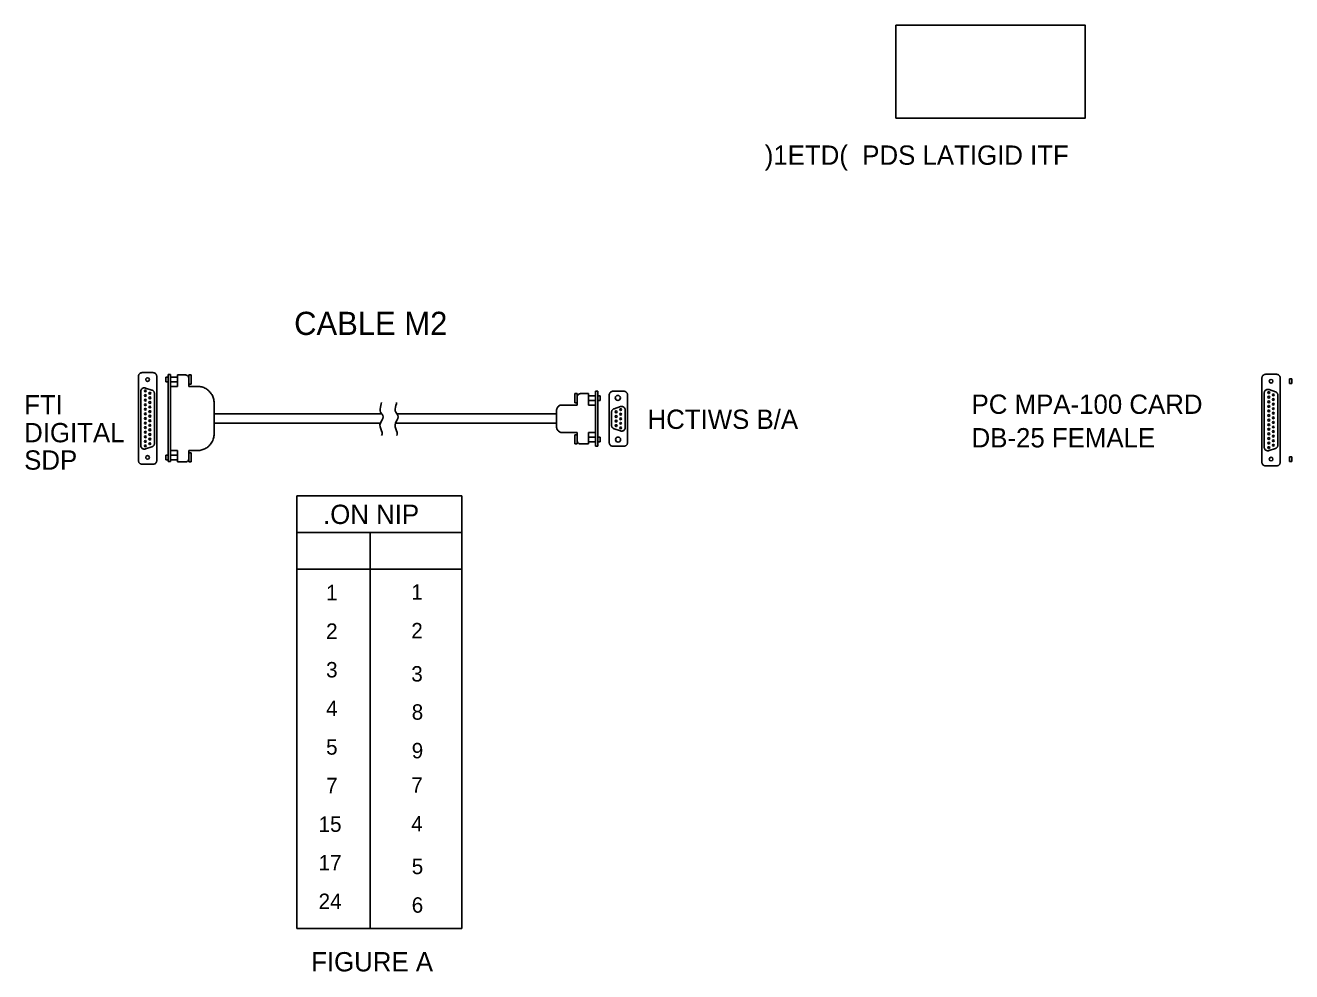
# Model space of a CAD drawing. Extents: x 0.3 to 2.83, y 0.04 to 1.68.
# Drawn here: x 0.299 to 0.983, y 0.178 to 0.688 of the extents above; entities that cross this region are included whole.
import ezdxf

# ---------------------------------------------------------------- set-up
doc = ezdxf.new("R2010")
doc.units = 0
for name, color, linetype in [('--ANNO-TEXT', 7, 'Continuous'), ('G-OBJT-NEW', 7, 'Continuous'), ('Q-SCEM', 7, 'Continuous')]:
    doc.layers.add(name, color=color, linetype=linetype)

msp = doc.modelspace()

# ---------------------------------------------------------------- linework, layer by layer
at = {"layer": 'G-OBJT-NEW'}
for p, q in [((0.36046, 0.49891), (0.36048, 0.49917)), ((0.36046, 0.47617), (0.36046, 0.49891)), ((0.36048, 0.49917), (0.36053, 0.49942)), ((0.36053, 0.49942), (0.36061, 0.49967)), ((0.36061, 0.49967), (0.36073, 0.4999)), ((0.36073, 0.4999), (0.36087, 0.50011)), ((0.36087, 0.50011), (0.36104, 0.50031)), ((0.36104, 0.50031), (0.36123, 0.50048)), ((0.36123, 0.50048), (0.36145, 0.50062)), ((0.36145, 0.50062), (0.36168, 0.50074)), ((0.36168, 0.50074), (0.36193, 0.50082)), ((0.36193, 0.50082), (0.36218, 0.50087)), ((0.36218, 0.50087), (0.36244, 0.50089)), ((0.36244, 0.50089), (0.36837, 0.50089)), ((0.36837, 0.50089), (0.36863, 0.50087)), ((0.36863, 0.50087), (0.36888, 0.50082)), ((0.36888, 0.50082), (0.36913, 0.50074)), ((0.36913, 0.50074), (0.36936, 0.50062)), ((0.36936, 0.50062), (0.36957, 0.50048)), ((0.36957, 0.50048), (0.36977, 0.50031)), ((0.36977, 0.50031), (0.36994, 0.50011)), ((0.36994, 0.50011), (0.37008, 0.4999)), ((0.37008, 0.4999), (0.3702, 0.49967)), ((0.3702, 0.49967), (0.37028, 0.49942)), ((0.37028, 0.49942), (0.37033, 0.49917)), ((0.37033, 0.49917), (0.37035, 0.49891)), ((0.37035, 0.49891), (0.37035, 0.45343)), ((0.37654, 0.4999), (0.37783, 0.4999)), ((0.37654, 0.45292), (0.37654, 0.4999)), ((0.37783, 0.4999), (0.37783, 0.45292)), ((0.38567, 0.49965), (0.38147, 0.49965)), ((0.38147, 0.49965), (0.38147, 0.49347)), ((0.38593, 0.49963), (0.38567, 0.49965)), ((0.38619, 0.49958), (0.38593, 0.49963)), ((0.38643, 0.4995), (0.38619, 0.49958)), ((0.38666, 0.49939), (0.38643, 0.4995)), ((0.38688, 0.49924), (0.38666, 0.49939)), ((0.38707, 0.49907), (0.38688, 0.49924)), ((0.38724, 0.49888), (0.38707, 0.49907)), ((0.38739, 0.49866), (0.38724, 0.49888)), ((0.38889, 0.49965), (0.38765, 0.49965)), ((0.38765, 0.49965), (0.38765, 0.49471)), ((0.38889, 0.49471), (0.38889, 0.49965)), ((0.96684, 0.49877), (0.96695, 0.499)), ((0.96695, 0.499), (0.96709, 0.49922)), ((0.96709, 0.49922), (0.96726, 0.49941)), ((0.96726, 0.49941), (0.96746, 0.49958)), ((0.96746, 0.49958), (0.96767, 0.49973)), ((0.96767, 0.49973), (0.96791, 0.49984)), ((0.96791, 0.49984), (0.96815, 0.49992)), ((0.96815, 0.49992), (0.9684, 0.49997)), ((0.9684, 0.49997), (0.96866, 0.49999)), ((0.96866, 0.49999), (0.9746, 0.49999)), ((0.9746, 0.49999), (0.97485, 0.49997)), ((0.97485, 0.49997), (0.97511, 0.49992)), ((0.97511, 0.49992), (0.97535, 0.49984)), ((0.97535, 0.49984), (0.97558, 0.49973)), ((0.97558, 0.49973), (0.9758, 0.49958)), ((0.9758, 0.49958), (0.97599, 0.49941)), ((0.97599, 0.49941), (0.97616, 0.49922)), ((0.97616, 0.49922), (0.97631, 0.499)), ((0.97631, 0.499), (0.97642, 0.49877)), ((0.36208, 0.49189), (0.36228, 0.49213)), ((0.36208, 0.49189), (0.36228, 0.49213)), ((0.36228, 0.49213), (0.36252, 0.49233)), ((0.36228, 0.49213), (0.36252, 0.49233)), ((0.36252, 0.49233), (0.36278, 0.49249)), ((0.36252, 0.49233), (0.36278, 0.49249)), ((0.36278, 0.49249), (0.36307, 0.49261)), ((0.36278, 0.49249), (0.36307, 0.49261)), ((0.36307, 0.49261), (0.36338, 0.49268)), ((0.36307, 0.49261), (0.36338, 0.49268)), ((0.36338, 0.49268), (0.36369, 0.4927)), ((0.36338, 0.49268), (0.36369, 0.4927)), ((0.36369, 0.4927), (0.364, 0.49268)), ((0.36369, 0.4927), (0.364, 0.49268)), ((0.364, 0.49268), (0.3643, 0.4926)), ((0.364, 0.49268), (0.3643, 0.4926)), ((0.3643, 0.4926), (0.36776, 0.49145)), ((0.3643, 0.4926), (0.36776, 0.49145)), ((0.37653, 0.49841), (0.37529, 0.49841)), ((0.37529, 0.49841), (0.37529, 0.49594)), ((0.37653, 0.49841), (0.37529, 0.49841)), ((0.37529, 0.49841), (0.37529, 0.49594)), ((0.37529, 0.49594), (0.37653, 0.49594)), ((0.37529, 0.49594), (0.37653, 0.49594)), ((0.37653, 0.49594), (0.37653, 0.49841)), ((0.37653, 0.49594), (0.37653, 0.49841)), ((0.38147, 0.49841), (0.37776, 0.49841)), ((0.37776, 0.49841), (0.37776, 0.49594)), ((0.37776, 0.49594), (0.38147, 0.49594)), ((0.38147, 0.49347), (0.37776, 0.49347)), ((0.38147, 0.49594), (0.38147, 0.49841)), ((0.3875, 0.49843), (0.38739, 0.49866)), ((0.38758, 0.49818), (0.3875, 0.49843)), ((0.38764, 0.49793), (0.38758, 0.49818)), ((0.38765, 0.49767), (0.38764, 0.49793)), ((0.38765, 0.49347), (0.38765, 0.49767)), ((0.38765, 0.49471), (0.38889, 0.49471)), ((0.39235, 0.49347), (0.38765, 0.49347)), ((0.39293, 0.49345), (0.39235, 0.49347)), ((0.39351, 0.49339), (0.39293, 0.49345)), ((0.39408, 0.4933), (0.39351, 0.49339)), ((0.39465, 0.49317), (0.39408, 0.4933)), ((0.39521, 0.493), (0.39465, 0.49317)), ((0.39575, 0.49279), (0.39521, 0.493)), ((0.39628, 0.49255), (0.39575, 0.49279)), ((0.3968, 0.49228), (0.39628, 0.49255)), ((0.39729, 0.49197), (0.3968, 0.49228)), ((0.96669, 0.49801), (0.9667, 0.49827)), ((0.96669, 0.47527), (0.96669, 0.49801)), ((0.9667, 0.49827), (0.96675, 0.49853)), ((0.96675, 0.49853), (0.96684, 0.49877)), ((0.97642, 0.49877), (0.97651, 0.49853)), ((0.97651, 0.49853), (0.97656, 0.49827)), ((0.97656, 0.49827), (0.97657, 0.49801)), ((0.97657, 0.49801), (0.97657, 0.45253)), ((0.98275, 0.49752), (0.98152, 0.49752)), ((0.98275, 0.49752), (0.98152, 0.49752)), ((0.98152, 0.49752), (0.98152, 0.49505)), ((0.98152, 0.49752), (0.98152, 0.49505)), ((0.98152, 0.49505), (0.98275, 0.49505)), ((0.98152, 0.49505), (0.98275, 0.49505)), ((0.98275, 0.49505), (0.98275, 0.49752)), ((0.98275, 0.49505), (0.98275, 0.49752)), ((0.3617, 0.49073), (0.36172, 0.49104)), ((0.3617, 0.49073), (0.36172, 0.49104)), ((0.3617, 0.4774), (0.3617, 0.49073)), ((0.3617, 0.4774), (0.3617, 0.49073)), ((0.36172, 0.49104), (0.36179, 0.49134)), ((0.36172, 0.49104), (0.36179, 0.49134)), ((0.36179, 0.49134), (0.36191, 0.49163)), ((0.36179, 0.49134), (0.36191, 0.49163)), ((0.36191, 0.49163), (0.36208, 0.49189)), ((0.36191, 0.49163), (0.36208, 0.49189)), ((0.36776, 0.49145), (0.36795, 0.49137)), ((0.36776, 0.49145), (0.36795, 0.49137)), ((0.36795, 0.49137), (0.36813, 0.49128)), ((0.36795, 0.49137), (0.36813, 0.49128)), ((0.36813, 0.49128), (0.36831, 0.49117)), ((0.36813, 0.49128), (0.36831, 0.49117)), ((0.36831, 0.49117), (0.36847, 0.49104)), ((0.36831, 0.49117), (0.36847, 0.49104)), ((0.36847, 0.49104), (0.36861, 0.49089)), ((0.36847, 0.49104), (0.36861, 0.49089)), ((0.36861, 0.49089), (0.36874, 0.49073)), ((0.36861, 0.49089), (0.36874, 0.49073)), ((0.36874, 0.49073), (0.36885, 0.49056)), ((0.36874, 0.49073), (0.36885, 0.49056)), ((0.36885, 0.49056), (0.36894, 0.49037)), ((0.36885, 0.49056), (0.36894, 0.49037)), ((0.36894, 0.49037), (0.36902, 0.49018)), ((0.36894, 0.49037), (0.36902, 0.49018)), ((0.36902, 0.49018), (0.36907, 0.48998)), ((0.36902, 0.49018), (0.36907, 0.48998)), ((0.36907, 0.48998), (0.3691, 0.48978)), ((0.36907, 0.48998), (0.3691, 0.48978)), ((0.3691, 0.48978), (0.36911, 0.48957)), ((0.3691, 0.48978), (0.36911, 0.48957)), ((0.36911, 0.48957), (0.36911, 0.46276)), ((0.36911, 0.48957), (0.36911, 0.46276)), ((0.39777, 0.49163), (0.39729, 0.49197)), ((0.39822, 0.49126), (0.39777, 0.49163)), ((0.39864, 0.49086), (0.39822, 0.49126)), ((0.39904, 0.49044), (0.39864, 0.49086)), ((0.39941, 0.48999), (0.39904, 0.49044)), ((0.39975, 0.48952), (0.39941, 0.48999)), ((0.40006, 0.48902), (0.39975, 0.48952)), ((0.40033, 0.48851), (0.40006, 0.48902)), ((0.40057, 0.48798), (0.40033, 0.48851)), ((0.40078, 0.48743), (0.40057, 0.48798)), ((0.40094, 0.48687), (0.40078, 0.48743)), ((0.40108, 0.48631), (0.40094, 0.48687)), ((0.40117, 0.48573), (0.40108, 0.48631)), ((0.40123, 0.48515), (0.40117, 0.48573)), ((0.59595, 0.48465), (0.59595, 0.4896)), ((0.59595, 0.4896), (0.59719, 0.4896)), ((0.59595, 0.48465), (0.59595, 0.4896)), ((0.59595, 0.4896), (0.59719, 0.4896)), ((0.59719, 0.4896), (0.59719, 0.48465)), ((0.59719, 0.4896), (0.59719, 0.48465)), ((0.59721, 0.48788), (0.59719, 0.48762)), ((0.59721, 0.48788), (0.59719, 0.48762)), ((0.59719, 0.48762), (0.59719, 0.48342)), ((0.59719, 0.48762), (0.59719, 0.48342)), ((0.59726, 0.48813), (0.59721, 0.48788)), ((0.59726, 0.48813), (0.59721, 0.48788)), ((0.59734, 0.48837), (0.59726, 0.48813)), ((0.59734, 0.48837), (0.59726, 0.48813)), ((0.59746, 0.48861), (0.59734, 0.48837)), ((0.59746, 0.48861), (0.59734, 0.48837)), ((0.5976, 0.48882), (0.59746, 0.48861)), ((0.5976, 0.48882), (0.59746, 0.48861)), ((0.59777, 0.48902), (0.5976, 0.48882)), ((0.59777, 0.48902), (0.5976, 0.48882)), ((0.59796, 0.48919), (0.59777, 0.48902)), ((0.59796, 0.48919), (0.59777, 0.48902)), ((0.59818, 0.48933), (0.59796, 0.48919)), ((0.59818, 0.48933), (0.59796, 0.48919)), ((0.59841, 0.48944), (0.59818, 0.48933)), ((0.59841, 0.48944), (0.59818, 0.48933)), ((0.59866, 0.48953), (0.59841, 0.48944)), ((0.59866, 0.48953), (0.59841, 0.48944)), ((0.59891, 0.48958), (0.59866, 0.48953)), ((0.59891, 0.48958), (0.59866, 0.48953)), ((0.59917, 0.4896), (0.59891, 0.48958)), ((0.59917, 0.4896), (0.59891, 0.48958)), ((0.60337, 0.4896), (0.59917, 0.4896)), ((0.60337, 0.4896), (0.59917, 0.4896)), ((0.60337, 0.48342), (0.60337, 0.4896)), ((0.60337, 0.48342), (0.60337, 0.4896)), ((0.60337, 0.48836), (0.60708, 0.48836)), ((0.60337, 0.48836), (0.60708, 0.48836)), ((0.60337, 0.48589), (0.60337, 0.48836)), ((0.60337, 0.48589), (0.60337, 0.48836)), ((0.60708, 0.48589), (0.60337, 0.48589)), ((0.60708, 0.48589), (0.60337, 0.48589)), ((0.60708, 0.46117), (0.60708, 0.49083)), ((0.60708, 0.49083), (0.60831, 0.49083)), ((0.60708, 0.46117), (0.60708, 0.49083)), ((0.60708, 0.49083), (0.60831, 0.49083)), ((0.60708, 0.48836), (0.60708, 0.48589)), ((0.60708, 0.48836), (0.60708, 0.48589)), ((0.60831, 0.49083), (0.60831, 0.46117)), ((0.60831, 0.49083), (0.60831, 0.46117)), ((0.60831, 0.48589), (0.60831, 0.48836)), ((0.60831, 0.48836), (0.60955, 0.48836)), ((0.60831, 0.48589), (0.60831, 0.48836)), ((0.60831, 0.48836), (0.60955, 0.48836)), ((0.60955, 0.48589), (0.60831, 0.48589)), ((0.60955, 0.48589), (0.60831, 0.48589)), ((0.60955, 0.48836), (0.60955, 0.48589)), ((0.60955, 0.48836), (0.60955, 0.48589)), ((0.61451, 0.48911), (0.61449, 0.48885)), ((0.61451, 0.48911), (0.61449, 0.48885)), ((0.61449, 0.48885), (0.61449, 0.46315)), ((0.61449, 0.48885), (0.61449, 0.46315)), ((0.61456, 0.48937), (0.61451, 0.48911)), ((0.61456, 0.48937), (0.61451, 0.48911)), ((0.61464, 0.48961), (0.61456, 0.48937)), ((0.61464, 0.48961), (0.61456, 0.48937)), ((0.61476, 0.48984), (0.61464, 0.48961)), ((0.61476, 0.48984), (0.61464, 0.48961)), ((0.6149, 0.49006), (0.61476, 0.48984)), ((0.6149, 0.49006), (0.61476, 0.48984)), ((0.61507, 0.49025), (0.6149, 0.49006)), ((0.61507, 0.49025), (0.6149, 0.49006)), ((0.61527, 0.49042), (0.61507, 0.49025)), ((0.61527, 0.49042), (0.61507, 0.49025)), ((0.61548, 0.49057), (0.61527, 0.49042)), ((0.61548, 0.49057), (0.61527, 0.49042)), ((0.61572, 0.49068), (0.61548, 0.49057)), ((0.61572, 0.49068), (0.61548, 0.49057)), ((0.61596, 0.49076), (0.61572, 0.49068)), ((0.61596, 0.49076), (0.61572, 0.49068)), ((0.61621, 0.49081), (0.61596, 0.49076)), ((0.61621, 0.49081), (0.61596, 0.49076)), ((0.61647, 0.49083), (0.61621, 0.49081)), ((0.61647, 0.49083), (0.61621, 0.49081)), ((0.6224, 0.49083), (0.61647, 0.49083)), ((0.6224, 0.49083), (0.61647, 0.49083)), ((0.62266, 0.49081), (0.6224, 0.49083)), ((0.62266, 0.49081), (0.6224, 0.49083)), ((0.62292, 0.49076), (0.62266, 0.49081)), ((0.62292, 0.49076), (0.62266, 0.49081)), ((0.62316, 0.49068), (0.62292, 0.49076)), ((0.62316, 0.49068), (0.62292, 0.49076)), ((0.62339, 0.49057), (0.62316, 0.49068)), ((0.62339, 0.49057), (0.62316, 0.49068)), ((0.62361, 0.49042), (0.62339, 0.49057)), ((0.62361, 0.49042), (0.62339, 0.49057)), ((0.6238, 0.49025), (0.62361, 0.49042)), ((0.6238, 0.49025), (0.62361, 0.49042)), ((0.62397, 0.49006), (0.6238, 0.49025)), ((0.62397, 0.49006), (0.6238, 0.49025)), ((0.62412, 0.48984), (0.62397, 0.49006)), ((0.62412, 0.48984), (0.62397, 0.49006)), ((0.62423, 0.48961), (0.62412, 0.48984)), ((0.62423, 0.48961), (0.62412, 0.48984)), ((0.62431, 0.48937), (0.62423, 0.48961)), ((0.62431, 0.48937), (0.62423, 0.48961)), ((0.62437, 0.48911), (0.62431, 0.48937)), ((0.62437, 0.48911), (0.62431, 0.48937)), ((0.62438, 0.48885), (0.62437, 0.48911)), ((0.62438, 0.48885), (0.62437, 0.48911)), ((0.62438, 0.476), (0.62438, 0.48885)), ((0.62438, 0.476), (0.62438, 0.48885)), ((0.96792, 0.48983), (0.96795, 0.49014)), ((0.96792, 0.48983), (0.96795, 0.49014)), ((0.96792, 0.47651), (0.96792, 0.48983)), ((0.96792, 0.47651), (0.96792, 0.48983)), ((0.96795, 0.49014), (0.96802, 0.49044)), ((0.96795, 0.49014), (0.96802, 0.49044)), ((0.96802, 0.49044), (0.96814, 0.49073)), ((0.96802, 0.49044), (0.96814, 0.49073)), ((0.96814, 0.49073), (0.9683, 0.491)), ((0.96814, 0.49073), (0.9683, 0.491)), ((0.9683, 0.491), (0.9685, 0.49123)), ((0.9683, 0.491), (0.9685, 0.49123)), ((0.9685, 0.49123), (0.96874, 0.49144)), ((0.9685, 0.49123), (0.96874, 0.49144)), ((0.96874, 0.49144), (0.96901, 0.4916)), ((0.96874, 0.49144), (0.96901, 0.4916)), ((0.96901, 0.4916), (0.9693, 0.49172)), ((0.96901, 0.4916), (0.9693, 0.49172)), ((0.9693, 0.49172), (0.9696, 0.49179)), ((0.9693, 0.49172), (0.9696, 0.49179)), ((0.9696, 0.49179), (0.96991, 0.49181)), ((0.9696, 0.49179), (0.96991, 0.49181)), ((0.96991, 0.49181), (0.97022, 0.49178)), ((0.96991, 0.49181), (0.97022, 0.49178)), ((0.97022, 0.49178), (0.97052, 0.49171)), ((0.97022, 0.49178), (0.97052, 0.49171)), ((0.97052, 0.49171), (0.97398, 0.49055)), ((0.97052, 0.49171), (0.97398, 0.49055)), ((0.97398, 0.49055), (0.97418, 0.49048)), ((0.97398, 0.49055), (0.97418, 0.49048)), ((0.97418, 0.49048), (0.97436, 0.49038)), ((0.97418, 0.49048), (0.97436, 0.49038)), ((0.97436, 0.49038), (0.97453, 0.49027)), ((0.97436, 0.49038), (0.97453, 0.49027)), ((0.97453, 0.49027), (0.97469, 0.49014)), ((0.97453, 0.49027), (0.97469, 0.49014)), ((0.97469, 0.49014), (0.97483, 0.48999)), ((0.97469, 0.49014), (0.97483, 0.48999)), ((0.97483, 0.48999), (0.97496, 0.48983)), ((0.97483, 0.48999), (0.97496, 0.48983)), ((0.97496, 0.48983), (0.97507, 0.48966)), ((0.97496, 0.48983), (0.97507, 0.48966)), ((0.97507, 0.48966), (0.97517, 0.48948)), ((0.97507, 0.48966), (0.97517, 0.48948)), ((0.97517, 0.48948), (0.97524, 0.48929)), ((0.97517, 0.48948), (0.97524, 0.48929)), ((0.97524, 0.48929), (0.97529, 0.48909)), ((0.97524, 0.48929), (0.97529, 0.48909)), ((0.97529, 0.48909), (0.97533, 0.48888)), ((0.97529, 0.48909), (0.97533, 0.48888)), ((0.97533, 0.48888), (0.97534, 0.48868)), ((0.97533, 0.48888), (0.97534, 0.48868)), ((0.97534, 0.48868), (0.97534, 0.46187)), ((0.97534, 0.48868), (0.97534, 0.46187)), ((0.40125, 0.48457), (0.40123, 0.48515)), ((0.40125, 0.46776), (0.40125, 0.48457)), ((0.40125, 0.47864), (0.49179, 0.47864)), ((0.49103, 0.48224), (0.49088, 0.48127)), ((0.49088, 0.48127), (0.49089, 0.48035)), ((0.49089, 0.48035), (0.49113, 0.47959)), ((0.49126, 0.48319), (0.49103, 0.48224)), ((0.49113, 0.47959), (0.49152, 0.47899)), ((0.49149, 0.48404), (0.49126, 0.48319)), ((0.49162, 0.48471), (0.49149, 0.48404)), ((0.49152, 0.47899), (0.49195, 0.47844)), ((0.49195, 0.47844), (0.4923, 0.47783)), ((0.49918, 0.48224), (0.49903, 0.48127)), ((0.49903, 0.48127), (0.49904, 0.48035)), ((0.49904, 0.48035), (0.49928, 0.47959)), ((0.49941, 0.48319), (0.49918, 0.48224)), ((0.49928, 0.47959), (0.49967, 0.47899)), ((0.49964, 0.48404), (0.49941, 0.48319)), ((0.49977, 0.48471), (0.49964, 0.48404)), ((0.49967, 0.47899), (0.5001, 0.47844)), ((0.49994, 0.47864), (0.58607, 0.47864)), ((0.5001, 0.47844), (0.50045, 0.47783)), ((0.58609, 0.48078), (0.58607, 0.48045)), ((0.58609, 0.48078), (0.58607, 0.48045)), ((0.58607, 0.48045), (0.58607, 0.47155)), ((0.58607, 0.48045), (0.58607, 0.47155)), ((0.58614, 0.48111), (0.58609, 0.48078)), ((0.58614, 0.48111), (0.58609, 0.48078)), ((0.58623, 0.48143), (0.58614, 0.48111)), ((0.58623, 0.48143), (0.58614, 0.48111)), ((0.58636, 0.48174), (0.58623, 0.48143)), ((0.58636, 0.48174), (0.58623, 0.48143)), ((0.58652, 0.48203), (0.58636, 0.48174)), ((0.58652, 0.48203), (0.58636, 0.48174)), ((0.58671, 0.4823), (0.58652, 0.48203)), ((0.58671, 0.4823), (0.58652, 0.48203)), ((0.58694, 0.48255), (0.58671, 0.4823)), ((0.58694, 0.48255), (0.58671, 0.4823)), ((0.58718, 0.48277), (0.58694, 0.48255)), ((0.58718, 0.48277), (0.58694, 0.48255)), ((0.58746, 0.48296), (0.58718, 0.48277)), ((0.58746, 0.48296), (0.58718, 0.48277)), ((0.58775, 0.48312), (0.58746, 0.48296)), ((0.58775, 0.48312), (0.58746, 0.48296)), ((0.58805, 0.48325), (0.58775, 0.48312)), ((0.58805, 0.48325), (0.58775, 0.48312)), ((0.58837, 0.48334), (0.58805, 0.48325)), ((0.58837, 0.48334), (0.58805, 0.48325)), ((0.5887, 0.4834), (0.58837, 0.48334)), ((0.5887, 0.4834), (0.58837, 0.48334)), ((0.58903, 0.48342), (0.5887, 0.4834)), ((0.58903, 0.48342), (0.5887, 0.4834)), ((0.59719, 0.48342), (0.58903, 0.48342)), ((0.59719, 0.48342), (0.58903, 0.48342)), ((0.59719, 0.48465), (0.59595, 0.48465)), ((0.59719, 0.48465), (0.59595, 0.48465)), ((0.60708, 0.48342), (0.60337, 0.48342)), ((0.60708, 0.48342), (0.60337, 0.48342)), ((0.61574, 0.47972), (0.61573, 0.47952)), ((0.61574, 0.47972), (0.61573, 0.47952)), ((0.61573, 0.47952), (0.61573, 0.47248)), ((0.61573, 0.47952), (0.61573, 0.47248)), ((0.61577, 0.47993), (0.61574, 0.47972)), ((0.61577, 0.47993), (0.61574, 0.47972)), ((0.61583, 0.48013), (0.61577, 0.47993)), ((0.61583, 0.48013), (0.61577, 0.47993)), ((0.6159, 0.48032), (0.61583, 0.48013)), ((0.6159, 0.48032), (0.61583, 0.48013)), ((0.61599, 0.4805), (0.6159, 0.48032)), ((0.61599, 0.4805), (0.6159, 0.48032)), ((0.6161, 0.48067), (0.61599, 0.4805)), ((0.6161, 0.48067), (0.61599, 0.4805)), ((0.61623, 0.48084), (0.6161, 0.48067)), ((0.61623, 0.48084), (0.6161, 0.48067)), ((0.61638, 0.48098), (0.61623, 0.48084)), ((0.61638, 0.48098), (0.61623, 0.48084)), ((0.61654, 0.48111), (0.61638, 0.48098)), ((0.61654, 0.48111), (0.61638, 0.48098)), ((0.61671, 0.48122), (0.61654, 0.48111)), ((0.61671, 0.48122), (0.61654, 0.48111)), ((0.61689, 0.48132), (0.61671, 0.48122)), ((0.61689, 0.48132), (0.61671, 0.48122)), ((0.61708, 0.48139), (0.61689, 0.48132)), ((0.61708, 0.48139), (0.61689, 0.48132)), ((0.62054, 0.48255), (0.61708, 0.48139)), ((0.62054, 0.48255), (0.61708, 0.48139)), ((0.62085, 0.48262), (0.62054, 0.48255)), ((0.62085, 0.48262), (0.62054, 0.48255)), ((0.62116, 0.48265), (0.62085, 0.48262)), ((0.62116, 0.48265), (0.62085, 0.48262)), ((0.62147, 0.48263), (0.62116, 0.48265)), ((0.62147, 0.48263), (0.62116, 0.48265)), ((0.62177, 0.48256), (0.62147, 0.48263)), ((0.62177, 0.48256), (0.62147, 0.48263)), ((0.62206, 0.48244), (0.62177, 0.48256)), ((0.62206, 0.48244), (0.62177, 0.48256)), ((0.62232, 0.48228), (0.62206, 0.48244)), ((0.62232, 0.48228), (0.62206, 0.48244)), ((0.62256, 0.48207), (0.62232, 0.48228)), ((0.62256, 0.48207), (0.62232, 0.48228)), ((0.62277, 0.48184), (0.62256, 0.48207)), ((0.62277, 0.48184), (0.62256, 0.48207)), ((0.62293, 0.48157), (0.62277, 0.48184)), ((0.62293, 0.48157), (0.62277, 0.48184)), ((0.62305, 0.48129), (0.62293, 0.48157)), ((0.62305, 0.48129), (0.62293, 0.48157)), ((0.62312, 0.48098), (0.62305, 0.48129)), ((0.62312, 0.48098), (0.62305, 0.48129)), ((0.62315, 0.48067), (0.62312, 0.48098)), ((0.62315, 0.48067), (0.62312, 0.48098)), ((0.62315, 0.476), (0.62315, 0.48067)), ((0.62315, 0.476), (0.62315, 0.48067)), ((0.36046, 0.45343), (0.36046, 0.47617)), ((0.3617, 0.46161), (0.3617, 0.4774)), ((0.3617, 0.46161), (0.3617, 0.4774)), ((0.49102, 0.47369), (0.40125, 0.47369)), ((0.491, 0.47367), (0.49077, 0.47265)), ((0.49077, 0.47265), (0.49087, 0.47158)), ((0.49087, 0.47158), (0.4912, 0.47055)), ((0.49144, 0.47457), (0.491, 0.47367)), ((0.49193, 0.47541), (0.49144, 0.47457)), ((0.49233, 0.47623), (0.49193, 0.47541)), ((0.4923, 0.47783), (0.49247, 0.47708)), ((0.49247, 0.47708), (0.49233, 0.47623)), ((0.49915, 0.47367), (0.49892, 0.47265)), ((0.49892, 0.47265), (0.49902, 0.47158)), ((0.49902, 0.47158), (0.49935, 0.47055)), ((0.49959, 0.47457), (0.49915, 0.47367)), ((0.58607, 0.47369), (0.49916, 0.47369)), ((0.50008, 0.47541), (0.49959, 0.47457)), ((0.50048, 0.47623), (0.50008, 0.47541)), ((0.50045, 0.47783), (0.50062, 0.47708)), ((0.50062, 0.47708), (0.50048, 0.47623)), ((0.58607, 0.47155), (0.58609, 0.47122)), ((0.58607, 0.47155), (0.58609, 0.47122)), ((0.61573, 0.47248), (0.61574, 0.47228)), ((0.61573, 0.47248), (0.61574, 0.47228)), ((0.61574, 0.47228), (0.61577, 0.47207)), ((0.61574, 0.47228), (0.61577, 0.47207)), ((0.61577, 0.47207), (0.61583, 0.47187)), ((0.61577, 0.47207), (0.61583, 0.47187)), ((0.61583, 0.47187), (0.6159, 0.47168)), ((0.61583, 0.47187), (0.6159, 0.47168)), ((0.6159, 0.47168), (0.61599, 0.4715)), ((0.6159, 0.47168), (0.61599, 0.4715)), ((0.62315, 0.47133), (0.62315, 0.476)), ((0.62315, 0.47133), (0.62315, 0.476)), ((0.62438, 0.46315), (0.62438, 0.476)), ((0.62438, 0.46315), (0.62438, 0.476)), ((0.96669, 0.45253), (0.96669, 0.47527)), ((0.96792, 0.46071), (0.96792, 0.47651)), ((0.96792, 0.46071), (0.96792, 0.47651)), ((0.40057, 0.46436), (0.40078, 0.4649)), ((0.40078, 0.4649), (0.40094, 0.46546)), ((0.40094, 0.46546), (0.40108, 0.46603)), ((0.40108, 0.46603), (0.40117, 0.4666)), ((0.40117, 0.4666), (0.40123, 0.46718)), ((0.40123, 0.46718), (0.40125, 0.46776)), ((0.4912, 0.47055), (0.4916, 0.46956)), ((0.4916, 0.46956), (0.49189, 0.46862)), ((0.49192, 0.46774), (0.49166, 0.46696)), ((0.49189, 0.46862), (0.49192, 0.46774)), ((0.49935, 0.47055), (0.49974, 0.46956)), ((0.49974, 0.46956), (0.50004, 0.46862)), ((0.50007, 0.46774), (0.49981, 0.46696)), ((0.50004, 0.46862), (0.50007, 0.46774)), ((0.58609, 0.47122), (0.58614, 0.47089)), ((0.58609, 0.47122), (0.58614, 0.47089)), ((0.58614, 0.47089), (0.58623, 0.47057)), ((0.58614, 0.47089), (0.58623, 0.47057)), ((0.58623, 0.47057), (0.58636, 0.47026)), ((0.58623, 0.47057), (0.58636, 0.47026)), ((0.58636, 0.47026), (0.58652, 0.46997)), ((0.58636, 0.47026), (0.58652, 0.46997)), ((0.58652, 0.46997), (0.58671, 0.4697)), ((0.58652, 0.46997), (0.58671, 0.4697)), ((0.58671, 0.4697), (0.58694, 0.46945)), ((0.58671, 0.4697), (0.58694, 0.46945)), ((0.58694, 0.46945), (0.58718, 0.46923)), ((0.58694, 0.46945), (0.58718, 0.46923)), ((0.58718, 0.46923), (0.58746, 0.46904)), ((0.58718, 0.46923), (0.58746, 0.46904)), ((0.58746, 0.46904), (0.58775, 0.46888)), ((0.58746, 0.46904), (0.58775, 0.46888)), ((0.58775, 0.46888), (0.58805, 0.46875)), ((0.58775, 0.46888), (0.58805, 0.46875)), ((0.58805, 0.46875), (0.58837, 0.46866)), ((0.58805, 0.46875), (0.58837, 0.46866)), ((0.58837, 0.46866), (0.5887, 0.4686)), ((0.58837, 0.46866), (0.5887, 0.4686)), ((0.5887, 0.4686), (0.58903, 0.46858)), ((0.5887, 0.4686), (0.58903, 0.46858)), ((0.58903, 0.46858), (0.59719, 0.46858)), ((0.58903, 0.46858), (0.59719, 0.46858)), ((0.59595, 0.4624), (0.59595, 0.46735)), ((0.59595, 0.46735), (0.59719, 0.46735)), ((0.59595, 0.4624), (0.59595, 0.46735)), ((0.59595, 0.46735), (0.59719, 0.46735)), ((0.59719, 0.46438), (0.59719, 0.46858)), ((0.59719, 0.46438), (0.59719, 0.46858)), ((0.59719, 0.46735), (0.59719, 0.4624)), ((0.59719, 0.46735), (0.59719, 0.4624)), ((0.60708, 0.46858), (0.60337, 0.46858)), ((0.60708, 0.46858), (0.60337, 0.46858)), ((0.60337, 0.46858), (0.60337, 0.4624)), ((0.60337, 0.46858), (0.60337, 0.4624)), ((0.60337, 0.46611), (0.60708, 0.46611)), ((0.60337, 0.46611), (0.60708, 0.46611)), ((0.60337, 0.46364), (0.60337, 0.46611)), ((0.60337, 0.46364), (0.60337, 0.46611)), ((0.60708, 0.46611), (0.60708, 0.46364)), ((0.60708, 0.46611), (0.60708, 0.46364)), ((0.60831, 0.46364), (0.60831, 0.46611)), ((0.60831, 0.46611), (0.60955, 0.46611)), ((0.60831, 0.46364), (0.60831, 0.46611)), ((0.60831, 0.46611), (0.60955, 0.46611)), ((0.60955, 0.46611), (0.60955, 0.46364)), ((0.60955, 0.46611), (0.60955, 0.46364)), ((0.61599, 0.4715), (0.6161, 0.47133)), ((0.61599, 0.4715), (0.6161, 0.47133)), ((0.6161, 0.47133), (0.61623, 0.47116)), ((0.6161, 0.47133), (0.61623, 0.47116)), ((0.61623, 0.47116), (0.61638, 0.47102)), ((0.61623, 0.47116), (0.61638, 0.47102)), ((0.61638, 0.47102), (0.61654, 0.47089)), ((0.61638, 0.47102), (0.61654, 0.47089)), ((0.61654, 0.47089), (0.61671, 0.47078)), ((0.61654, 0.47089), (0.61671, 0.47078)), ((0.61671, 0.47078), (0.61689, 0.47068)), ((0.61671, 0.47078), (0.61689, 0.47068)), ((0.61689, 0.47068), (0.61708, 0.47061)), ((0.61689, 0.47068), (0.61708, 0.47061)), ((0.61708, 0.47061), (0.62054, 0.46945)), ((0.61708, 0.47061), (0.62054, 0.46945)), ((0.62054, 0.46945), (0.62085, 0.46938)), ((0.62054, 0.46945), (0.62085, 0.46938)), ((0.62085, 0.46938), (0.62116, 0.46935)), ((0.62085, 0.46938), (0.62116, 0.46935)), ((0.62116, 0.46935), (0.62147, 0.46937)), ((0.62116, 0.46935), (0.62147, 0.46937)), ((0.62147, 0.46937), (0.62177, 0.46944)), ((0.62147, 0.46937), (0.62177, 0.46944)), ((0.62177, 0.46944), (0.62206, 0.46956)), ((0.62177, 0.46944), (0.62206, 0.46956)), ((0.62206, 0.46956), (0.62232, 0.46972)), ((0.62206, 0.46956), (0.62232, 0.46972)), ((0.62232, 0.46972), (0.62256, 0.46993)), ((0.62232, 0.46972), (0.62256, 0.46993)), ((0.62256, 0.46993), (0.62277, 0.47016)), ((0.62256, 0.46993), (0.62277, 0.47016)), ((0.62277, 0.47016), (0.62293, 0.47043)), ((0.62277, 0.47016), (0.62293, 0.47043)), ((0.62293, 0.47043), (0.62305, 0.47071)), ((0.62293, 0.47043), (0.62305, 0.47071)), ((0.62305, 0.47071), (0.62312, 0.47102)), ((0.62305, 0.47071), (0.62312, 0.47102)), ((0.62312, 0.47102), (0.62315, 0.47133)), ((0.62312, 0.47102), (0.62315, 0.47133)), ((0.36172, 0.4613), (0.3617, 0.46161)), ((0.36172, 0.4613), (0.3617, 0.46161)), ((0.36179, 0.46099), (0.36172, 0.4613)), ((0.36179, 0.46099), (0.36172, 0.4613)), ((0.36191, 0.46071), (0.36179, 0.46099)), ((0.36191, 0.46071), (0.36179, 0.46099)), ((0.36208, 0.46044), (0.36191, 0.46071)), ((0.36208, 0.46044), (0.36191, 0.46071)), ((0.36228, 0.4602), (0.36208, 0.46044)), ((0.36228, 0.4602), (0.36208, 0.46044)), ((0.36252, 0.46), (0.36228, 0.4602)), ((0.36252, 0.46), (0.36228, 0.4602)), ((0.36278, 0.45984), (0.36252, 0.46)), ((0.36278, 0.45984), (0.36252, 0.46)), ((0.36307, 0.45972), (0.36278, 0.45984)), ((0.36307, 0.45972), (0.36278, 0.45984)), ((0.36338, 0.45965), (0.36307, 0.45972)), ((0.36338, 0.45965), (0.36307, 0.45972)), ((0.36369, 0.45963), (0.36338, 0.45965)), ((0.36369, 0.45963), (0.36338, 0.45965)), ((0.364, 0.45966), (0.36369, 0.45963)), ((0.364, 0.45966), (0.36369, 0.45963)), ((0.3643, 0.45973), (0.364, 0.45966)), ((0.3643, 0.45973), (0.364, 0.45966)), ((0.36776, 0.46088), (0.3643, 0.45973)), ((0.36776, 0.46088), (0.3643, 0.45973)), ((0.36795, 0.46096), (0.36776, 0.46088)), ((0.36795, 0.46096), (0.36776, 0.46088)), ((0.36813, 0.46105), (0.36795, 0.46096)), ((0.36813, 0.46105), (0.36795, 0.46096)), ((0.36831, 0.46117), (0.36813, 0.46105)), ((0.36831, 0.46117), (0.36813, 0.46105)), ((0.36847, 0.4613), (0.36831, 0.46117)), ((0.36847, 0.4613), (0.36831, 0.46117)), ((0.36861, 0.46144), (0.36847, 0.4613)), ((0.36861, 0.46144), (0.36847, 0.4613)), ((0.36874, 0.4616), (0.36861, 0.46144)), ((0.36874, 0.4616), (0.36861, 0.46144)), ((0.36885, 0.46178), (0.36874, 0.4616)), ((0.36885, 0.46178), (0.36874, 0.4616)), ((0.36894, 0.46196), (0.36885, 0.46178)), ((0.36894, 0.46196), (0.36885, 0.46178)), ((0.36902, 0.46215), (0.36894, 0.46196)), ((0.36902, 0.46215), (0.36894, 0.46196)), ((0.36907, 0.46235), (0.36902, 0.46215)), ((0.36907, 0.46235), (0.36902, 0.46215)), ((0.3691, 0.46256), (0.36907, 0.46235)), ((0.3691, 0.46256), (0.36907, 0.46235)), ((0.36911, 0.46276), (0.3691, 0.46256)), ((0.36911, 0.46276), (0.3691, 0.46256)), ((0.38147, 0.45886), (0.37776, 0.45886)), ((0.38147, 0.45268), (0.38147, 0.45886)), ((0.38765, 0.45886), (0.38765, 0.45466)), ((0.38765, 0.45886), (0.39235, 0.45886)), ((0.38765, 0.45886), (0.38765, 0.45466)), ((0.39235, 0.45886), (0.39293, 0.45888)), ((0.39293, 0.45888), (0.39351, 0.45894)), ((0.39351, 0.45894), (0.39408, 0.45903)), ((0.39408, 0.45903), (0.39465, 0.45917)), ((0.39465, 0.45917), (0.39521, 0.45934)), ((0.39521, 0.45934), (0.39575, 0.45954)), ((0.39575, 0.45954), (0.39628, 0.45978)), ((0.39628, 0.45978), (0.3968, 0.46006)), ((0.3968, 0.46006), (0.39729, 0.46036)), ((0.39729, 0.46036), (0.39777, 0.4607)), ((0.39777, 0.4607), (0.39822, 0.46107)), ((0.39822, 0.46107), (0.39864, 0.46147)), ((0.39864, 0.46147), (0.39904, 0.46189)), ((0.39904, 0.46189), (0.39941, 0.46234)), ((0.39941, 0.46234), (0.39975, 0.46282)), ((0.39975, 0.46282), (0.40006, 0.46331)), ((0.40006, 0.46331), (0.40033, 0.46383)), ((0.40033, 0.46383), (0.40057, 0.46436)), ((0.59719, 0.4624), (0.59595, 0.4624)), ((0.59719, 0.4624), (0.59595, 0.4624)), ((0.59721, 0.46412), (0.59719, 0.46438)), ((0.59721, 0.46412), (0.59719, 0.46438)), ((0.59726, 0.46387), (0.59721, 0.46412)), ((0.59726, 0.46387), (0.59721, 0.46412)), ((0.59734, 0.46363), (0.59726, 0.46387)), ((0.59734, 0.46363), (0.59726, 0.46387)), ((0.59746, 0.46339), (0.59734, 0.46363)), ((0.59746, 0.46339), (0.59734, 0.46363)), ((0.5976, 0.46318), (0.59746, 0.46339)), ((0.5976, 0.46318), (0.59746, 0.46339)), ((0.59777, 0.46298), (0.5976, 0.46318)), ((0.59777, 0.46298), (0.5976, 0.46318)), ((0.59796, 0.46281), (0.59777, 0.46298)), ((0.59796, 0.46281), (0.59777, 0.46298)), ((0.59818, 0.46267), (0.59796, 0.46281)), ((0.59818, 0.46267), (0.59796, 0.46281)), ((0.59841, 0.46255), (0.59818, 0.46267)), ((0.59841, 0.46255), (0.59818, 0.46267)), ((0.59866, 0.46247), (0.59841, 0.46255)), ((0.59866, 0.46247), (0.59841, 0.46255)), ((0.59891, 0.46242), (0.59866, 0.46247)), ((0.59891, 0.46242), (0.59866, 0.46247)), ((0.59917, 0.4624), (0.59891, 0.46242)), ((0.59917, 0.4624), (0.59891, 0.46242)), ((0.60337, 0.4624), (0.59917, 0.4624)), ((0.60337, 0.4624), (0.59917, 0.4624)), ((0.60708, 0.46364), (0.60337, 0.46364)), ((0.60708, 0.46364), (0.60337, 0.46364)), ((0.60831, 0.46117), (0.60708, 0.46117)), ((0.60831, 0.46117), (0.60708, 0.46117)), ((0.60955, 0.46364), (0.60831, 0.46364)), ((0.60955, 0.46364), (0.60831, 0.46364)), ((0.61449, 0.46315), (0.61451, 0.46289)), ((0.61449, 0.46315), (0.61451, 0.46289)), ((0.61451, 0.46289), (0.61456, 0.46263)), ((0.61451, 0.46289), (0.61456, 0.46263)), ((0.61456, 0.46263), (0.61464, 0.46239)), ((0.61456, 0.46263), (0.61464, 0.46239)), ((0.61464, 0.46239), (0.61476, 0.46216)), ((0.61464, 0.46239), (0.61476, 0.46216)), ((0.61476, 0.46216), (0.6149, 0.46194)), ((0.61476, 0.46216), (0.6149, 0.46194)), ((0.6149, 0.46194), (0.61507, 0.46175)), ((0.6149, 0.46194), (0.61507, 0.46175)), ((0.61507, 0.46175), (0.61527, 0.46158)), ((0.61507, 0.46175), (0.61527, 0.46158)), ((0.61527, 0.46158), (0.61548, 0.46143)), ((0.61527, 0.46158), (0.61548, 0.46143)), ((0.61548, 0.46143), (0.61572, 0.46132)), ((0.61548, 0.46143), (0.61572, 0.46132)), ((0.61572, 0.46132), (0.61596, 0.46124)), ((0.61572, 0.46132), (0.61596, 0.46124)), ((0.61596, 0.46124), (0.61621, 0.46119)), ((0.61596, 0.46124), (0.61621, 0.46119)), ((0.61621, 0.46119), (0.61647, 0.46117)), ((0.61621, 0.46119), (0.61647, 0.46117)), ((0.61647, 0.46117), (0.6224, 0.46117)), ((0.61647, 0.46117), (0.6224, 0.46117)), ((0.6224, 0.46117), (0.62266, 0.46119)), ((0.6224, 0.46117), (0.62266, 0.46119)), ((0.62266, 0.46119), (0.62292, 0.46124)), ((0.62266, 0.46119), (0.62292, 0.46124)), ((0.62292, 0.46124), (0.62316, 0.46132)), ((0.62292, 0.46124), (0.62316, 0.46132)), ((0.62316, 0.46132), (0.62339, 0.46143)), ((0.62316, 0.46132), (0.62339, 0.46143)), ((0.62339, 0.46143), (0.62361, 0.46158)), ((0.62339, 0.46143), (0.62361, 0.46158)), ((0.62361, 0.46158), (0.6238, 0.46175)), ((0.62361, 0.46158), (0.6238, 0.46175)), ((0.6238, 0.46175), (0.62397, 0.46194)), ((0.6238, 0.46175), (0.62397, 0.46194)), ((0.62397, 0.46194), (0.62412, 0.46216)), ((0.62397, 0.46194), (0.62412, 0.46216)), ((0.62412, 0.46216), (0.62423, 0.46239)), ((0.62412, 0.46216), (0.62423, 0.46239)), ((0.62423, 0.46239), (0.62431, 0.46263)), ((0.62423, 0.46239), (0.62431, 0.46263)), ((0.62431, 0.46263), (0.62437, 0.46289)), ((0.62431, 0.46263), (0.62437, 0.46289)), ((0.62437, 0.46289), (0.62438, 0.46315)), ((0.62437, 0.46289), (0.62438, 0.46315)), ((0.96795, 0.4604), (0.96792, 0.46071)), ((0.96795, 0.4604), (0.96792, 0.46071)), ((0.96802, 0.4601), (0.96795, 0.4604)), ((0.96802, 0.4601), (0.96795, 0.4604)), ((0.96814, 0.45981), (0.96802, 0.4601)), ((0.96814, 0.45981), (0.96802, 0.4601)), ((0.9683, 0.45955), (0.96814, 0.45981)), ((0.9683, 0.45955), (0.96814, 0.45981)), ((0.9685, 0.45931), (0.9683, 0.45955)), ((0.9685, 0.45931), (0.9683, 0.45955)), ((0.96874, 0.45911), (0.9685, 0.45931)), ((0.96874, 0.45911), (0.9685, 0.45931)), ((0.96901, 0.45895), (0.96874, 0.45911)), ((0.96901, 0.45895), (0.96874, 0.45911)), ((0.9693, 0.45883), (0.96901, 0.45895)), ((0.9693, 0.45883), (0.96901, 0.45895)), ((0.9696, 0.45876), (0.9693, 0.45883)), ((0.9696, 0.45876), (0.9693, 0.45883)), ((0.96991, 0.45873), (0.9696, 0.45876)), ((0.96991, 0.45873), (0.9696, 0.45876)), ((0.97022, 0.45876), (0.96991, 0.45873)), ((0.97022, 0.45876), (0.96991, 0.45873)), ((0.97052, 0.45884), (0.97022, 0.45876)), ((0.97052, 0.45884), (0.97022, 0.45876)), ((0.97398, 0.45999), (0.97052, 0.45884)), ((0.97398, 0.45999), (0.97052, 0.45884)), ((0.97418, 0.46006), (0.97398, 0.45999)), ((0.97418, 0.46006), (0.97398, 0.45999)), ((0.97436, 0.46016), (0.97418, 0.46006)), ((0.97436, 0.46016), (0.97418, 0.46006)), ((0.97453, 0.46027), (0.97436, 0.46016)), ((0.97453, 0.46027), (0.97436, 0.46016)), ((0.97469, 0.4604), (0.97453, 0.46027)), ((0.97469, 0.4604), (0.97453, 0.46027)), ((0.97483, 0.46055), (0.97469, 0.4604)), ((0.97483, 0.46055), (0.97469, 0.4604)), ((0.97496, 0.46071), (0.97483, 0.46055)), ((0.97496, 0.46071), (0.97483, 0.46055)), ((0.97507, 0.46088), (0.97496, 0.46071)), ((0.97507, 0.46088), (0.97496, 0.46071)), ((0.97517, 0.46107), (0.97507, 0.46088)), ((0.97517, 0.46107), (0.97507, 0.46088)), ((0.97524, 0.46126), (0.97517, 0.46107)), ((0.97524, 0.46126), (0.97517, 0.46107)), ((0.97529, 0.46146), (0.97524, 0.46126)), ((0.97529, 0.46146), (0.97524, 0.46126)), ((0.97533, 0.46166), (0.97529, 0.46146)), ((0.97533, 0.46166), (0.97529, 0.46146)), ((0.97534, 0.46187), (0.97533, 0.46166)), ((0.97534, 0.46187), (0.97533, 0.46166)), ((0.36048, 0.45317), (0.36046, 0.45343)), ((0.36053, 0.45291), (0.36048, 0.45317)), ((0.36061, 0.45267), (0.36053, 0.45291)), ((0.36073, 0.45244), (0.36061, 0.45267)), ((0.36087, 0.45222), (0.36073, 0.45244)), ((0.36104, 0.45203), (0.36087, 0.45222)), ((0.36123, 0.45186), (0.36104, 0.45203)), ((0.36145, 0.45171), (0.36123, 0.45186)), ((0.36168, 0.4516), (0.36145, 0.45171)), ((0.36193, 0.45151), (0.36168, 0.4516)), ((0.36218, 0.45146), (0.36193, 0.45151)), ((0.36244, 0.45145), (0.36218, 0.45146)), ((0.36837, 0.45145), (0.36244, 0.45145)), ((0.36863, 0.45146), (0.36837, 0.45145)), ((0.36888, 0.45151), (0.36863, 0.45146)), ((0.36913, 0.4516), (0.36888, 0.45151)), ((0.36936, 0.45171), (0.36913, 0.4516)), ((0.36957, 0.45186), (0.36936, 0.45171)), ((0.36977, 0.45203), (0.36957, 0.45186)), ((0.36994, 0.45222), (0.36977, 0.45203)), ((0.37008, 0.45244), (0.36994, 0.45222)), ((0.3702, 0.45267), (0.37008, 0.45244)), ((0.37028, 0.45291), (0.3702, 0.45267)), ((0.37033, 0.45317), (0.37028, 0.45291)), ((0.37035, 0.45343), (0.37033, 0.45317)), ((0.37653, 0.45639), (0.37529, 0.45639)), ((0.37529, 0.45639), (0.37529, 0.45392)), ((0.37529, 0.45392), (0.37653, 0.45392)), ((0.37653, 0.45392), (0.37653, 0.45639)), ((0.37783, 0.45292), (0.37654, 0.45292)), ((0.38147, 0.45639), (0.37776, 0.45639)), ((0.37776, 0.45639), (0.37776, 0.45392)), ((0.37776, 0.45392), (0.38147, 0.45392)), ((0.38147, 0.45392), (0.38147, 0.45639)), ((0.38567, 0.45268), (0.38147, 0.45268)), ((0.38567, 0.45268), (0.38147, 0.45268)), ((0.38593, 0.4527), (0.38567, 0.45268)), ((0.38593, 0.4527), (0.38567, 0.45268)), ((0.38619, 0.45275), (0.38593, 0.4527)), ((0.38619, 0.45275), (0.38593, 0.4527)), ((0.38643, 0.45283), (0.38619, 0.45275)), ((0.38643, 0.45283), (0.38619, 0.45275)), ((0.38666, 0.45295), (0.38643, 0.45283)), ((0.38666, 0.45295), (0.38643, 0.45283)), ((0.38688, 0.45309), (0.38666, 0.45295)), ((0.38688, 0.45309), (0.38666, 0.45295)), ((0.38707, 0.45326), (0.38688, 0.45309)), ((0.38707, 0.45326), (0.38688, 0.45309)), ((0.38724, 0.45346), (0.38707, 0.45326)), ((0.38724, 0.45346), (0.38707, 0.45326)), ((0.38739, 0.45367), (0.38724, 0.45346)), ((0.38739, 0.45367), (0.38724, 0.45346)), ((0.3875, 0.4539), (0.38739, 0.45367)), ((0.3875, 0.4539), (0.38739, 0.45367)), ((0.38758, 0.45415), (0.3875, 0.4539)), ((0.38758, 0.45415), (0.3875, 0.4539)), ((0.38764, 0.4544), (0.38758, 0.45415)), ((0.38764, 0.4544), (0.38758, 0.45415)), ((0.38765, 0.45466), (0.38764, 0.4544)), ((0.38765, 0.45466), (0.38764, 0.4544)), ((0.38889, 0.45763), (0.38765, 0.45763)), ((0.38765, 0.45763), (0.38765, 0.45268)), ((0.38889, 0.45763), (0.38765, 0.45763)), ((0.38765, 0.45763), (0.38765, 0.45268)), ((0.38765, 0.45268), (0.38889, 0.45268)), ((0.38765, 0.45268), (0.38889, 0.45268)), ((0.38889, 0.45268), (0.38889, 0.45763)), ((0.38889, 0.45268), (0.38889, 0.45763)), ((0.9667, 0.45227), (0.96669, 0.45253)), ((0.96675, 0.45202), (0.9667, 0.45227)), ((0.96684, 0.45177), (0.96675, 0.45202)), ((0.96695, 0.45154), (0.96684, 0.45177)), ((0.96709, 0.45133), (0.96695, 0.45154)), ((0.96726, 0.45113), (0.96709, 0.45133)), ((0.96746, 0.45096), (0.96726, 0.45113)), ((0.97599, 0.45113), (0.9758, 0.45096)), ((0.97616, 0.45133), (0.97599, 0.45113)), ((0.97631, 0.45154), (0.97616, 0.45133)), ((0.97642, 0.45177), (0.97631, 0.45154)), ((0.97651, 0.45202), (0.97642, 0.45177)), ((0.97656, 0.45227), (0.97651, 0.45202)), ((0.97657, 0.45253), (0.97656, 0.45227)), ((0.98275, 0.4555), (0.98152, 0.4555)), ((0.98152, 0.4555), (0.98152, 0.45302)), ((0.98152, 0.45302), (0.98275, 0.45302)), ((0.98275, 0.45302), (0.98275, 0.4555)), ((0.96767, 0.45082), (0.96746, 0.45096)), ((0.96791, 0.4507), (0.96767, 0.45082)), ((0.96815, 0.45062), (0.96791, 0.4507)), ((0.9684, 0.45057), (0.96815, 0.45062)), ((0.96866, 0.45055), (0.9684, 0.45057)), ((0.9746, 0.45055), (0.96866, 0.45055)), ((0.97485, 0.45057), (0.9746, 0.45055)), ((0.97511, 0.45062), (0.97485, 0.45057)), ((0.97535, 0.4507), (0.97511, 0.45062)), ((0.97558, 0.45082), (0.97535, 0.4507)), ((0.9758, 0.45096), (0.97558, 0.45082)), ((0.44593, 0.43442), (0.44593, 0.20094)), ((0.53501, 0.43442), (0.44593, 0.43442)), ((0.53501, 0.43442), (0.53501, 0.20094)), ((0.44593, 0.41464), (0.53491, 0.41464)), ((0.48548, 0.20094), (0.48548, 0.41464)), ((0.53501, 0.39486), (0.44593, 0.39486)), ((0.44593, 0.20094), (0.53501, 0.20094))]:
    msp.add_line(p, q, dxfattribs=at)
for centre, radius in [((0.3654, 0.49718), 0.000989), ((0.97163, 0.49628), 0.000989), ((0.36417, 0.491), 0.000495), ((0.36417, 0.491), 0.000495), ((0.36417, 0.48853), 0.000495), ((0.36417, 0.48853), 0.000495), ((0.36417, 0.48605), 0.000495), ((0.36417, 0.48605), 0.000495), ((0.36664, 0.48976), 0.000494), ((0.36664, 0.48976), 0.000494), ((0.36664, 0.48729), 0.000494), ((0.36664, 0.48729), 0.000494), ((0.36664, 0.48482), 0.000495), ((0.36664, 0.48482), 0.000495), ((0.61914, 0.48726), 0.00136), ((0.61914, 0.48726), 0.00136), ((0.97039, 0.4901), 0.000495), ((0.97039, 0.4901), 0.000495), ((0.97039, 0.48763), 0.000495), ((0.97039, 0.48763), 0.000495), ((0.97039, 0.48516), 0.000495), ((0.97039, 0.48516), 0.000495), ((0.97286, 0.48887), 0.000494), ((0.97286, 0.48887), 0.000494), ((0.97286, 0.4864), 0.000494), ((0.97286, 0.4864), 0.000494), ((0.36417, 0.48358), 0.000494), ((0.36417, 0.48358), 0.000494), ((0.36417, 0.48111), 0.000494), ((0.36417, 0.48111), 0.000494), ((0.36417, 0.47864), 0.000495), ((0.36417, 0.47864), 0.000495), ((0.36664, 0.48235), 0.000495), ((0.36664, 0.48235), 0.000495), ((0.36664, 0.47987), 0.000495), ((0.36664, 0.47987), 0.000495), ((0.6182, 0.47971), 0.000494), ((0.6182, 0.47971), 0.000494), ((0.62067, 0.48094), 0.000494), ((0.62067, 0.48094), 0.000494), ((0.62067, 0.47847), 0.000494), ((0.62067, 0.47847), 0.000494), ((0.97039, 0.48269), 0.000494), ((0.97039, 0.48269), 0.000494), ((0.97039, 0.48022), 0.000494), ((0.97039, 0.48022), 0.000494), ((0.97286, 0.48392), 0.000495), ((0.97286, 0.48392), 0.000495), ((0.97286, 0.48145), 0.000495), ((0.97286, 0.48145), 0.000495), ((0.97286, 0.47898), 0.000495), ((0.97286, 0.47898), 0.000495), ((0.36417, 0.47617), 0.000495), ((0.36417, 0.47617), 0.000495), ((0.36417, 0.47369), 0.000495), ((0.36417, 0.47369), 0.000495), ((0.36417, 0.47122), 0.000494), ((0.36417, 0.47122), 0.000494), ((0.36664, 0.4774), 0.000494), ((0.36664, 0.4774), 0.000494), ((0.36664, 0.47493), 0.000494), ((0.36664, 0.47493), 0.000494), ((0.36664, 0.47246), 0.000495), ((0.36664, 0.47246), 0.000495), ((0.6182, 0.47724), 0.000494), ((0.6182, 0.47724), 0.000494), ((0.6182, 0.47476), 0.000494), ((0.6182, 0.47476), 0.000494), ((0.6182, 0.47229), 0.000494), ((0.6182, 0.47229), 0.000494), ((0.62067, 0.476), 0.000494), ((0.62067, 0.476), 0.000494), ((0.62067, 0.47353), 0.000494), ((0.62067, 0.47353), 0.000494), ((0.62067, 0.47106), 0.000494), ((0.62067, 0.47106), 0.000494), ((0.97039, 0.47774), 0.000495), ((0.97039, 0.47774), 0.000495), ((0.97039, 0.47527), 0.000495), ((0.97039, 0.47527), 0.000495), ((0.97039, 0.4728), 0.000495), ((0.97039, 0.4728), 0.000495), ((0.97286, 0.47651), 0.000494), ((0.97286, 0.47651), 0.000494), ((0.97286, 0.47404), 0.000494), ((0.97286, 0.47404), 0.000494), ((0.97286, 0.47156), 0.000495), ((0.97286, 0.47156), 0.000495), ((0.36417, 0.46875), 0.000494), ((0.36417, 0.46875), 0.000494), ((0.36417, 0.46628), 0.000495), ((0.36417, 0.46628), 0.000495), ((0.36664, 0.46999), 0.000495), ((0.36664, 0.46999), 0.000495), ((0.36664, 0.46752), 0.000495), ((0.36664, 0.46752), 0.000495), ((0.36664, 0.46504), 0.000494), ((0.36664, 0.46504), 0.000494), ((0.61925, 0.46474), 0.00138), ((0.61925, 0.46474), 0.00138), ((0.97039, 0.47033), 0.000494), ((0.97039, 0.47033), 0.000494), ((0.97039, 0.46786), 0.000494), ((0.97039, 0.46786), 0.000494), ((0.97039, 0.46538), 0.000495), ((0.97039, 0.46538), 0.000495), ((0.97286, 0.46909), 0.000495), ((0.97286, 0.46909), 0.000495), ((0.97286, 0.46662), 0.000495), ((0.97286, 0.46662), 0.000495), ((0.36417, 0.46381), 0.000495), ((0.36417, 0.46381), 0.000495), ((0.36417, 0.46134), 0.000495), ((0.36417, 0.46134), 0.000495), ((0.36664, 0.46257), 0.000494), ((0.36664, 0.46257), 0.000494), ((0.97039, 0.46291), 0.000495), ((0.97039, 0.46291), 0.000495), ((0.97039, 0.46044), 0.000495), ((0.97039, 0.46044), 0.000495), ((0.97286, 0.46415), 0.000494), ((0.97286, 0.46415), 0.000494), ((0.97286, 0.46168), 0.000494), ((0.97286, 0.46168), 0.000494), ((0.3654, 0.45516), 0.000989), ((0.97163, 0.45426), 0.000989)]:
    msp.add_circle(centre, radius, dxfattribs=at)
at = {"layer": 'Q-SCEM'}
msp.add_lwpolyline([(0.76921, 0.63829), (0.87135, 0.63829), (0.87135, 0.68833), (0.76921, 0.68833)], close=True, dxfattribs=at)

# ---------------------------------------------------------------- texts
at = {"layer": '--ANNO-TEXT'}
for s, height, p in [(')1ETD(  PDS LATIGID ITF      ', 0.0104167, (0.69842, 0.61308)), ('CABLE M2', 0.0125, (0.44447, 0.52124)), ('FTI', 0.010417, (0.29878, 0.47834)), ('PC MPA-100 CARD', 0.0104167, (0.81002, 0.47864)), ('HCTIWS B/A', 0.010417, (0.63516, 0.47053)), ('DIGITAL', 0.010417, (0.29878, 0.46331)), ('DB-25 FEMALE', 0.0104167, (0.81002, 0.46055)), ('SDP', 0.010417, (0.29878, 0.44852)), ('.ON NIP', 0.010417, (0.46007, 0.41922)), ('1', 0.00833, (0.46172, 0.37805)), ('1', 0.00833, (0.50768, 0.37833)), ('2', 0.00833, (0.46172, 0.35722)), ('2', 0.00833, (0.50768, 0.3575)), ('3', 0.00833, (0.46172, 0.33639)), ('3', 0.00833, (0.50768, 0.33419)), ('4', 0.00833, (0.46172, 0.31555)), ('8', 0.00833, (0.50792, 0.31358)), ('5', 0.00833, (0.46172, 0.29472)), ('9', 0.00833, (0.50792, 0.29275)), ('7', 0.00833, (0.46172, 0.27389)), ('7', 0.00833, (0.50768, 0.27417)), ('15', 0.008333, (0.45766, 0.25305)), ('4', 0.00833, (0.50768, 0.25329)), ('17', 0.008333, (0.45766, 0.23222)), ('5', 0.00833, (0.50792, 0.23025)), ('24', 0.008333, (0.45766, 0.21139)), ('6', 0.00833, (0.50792, 0.20942)), ('FIGURE A', 0.010417, (0.45364, 0.17775))]:
    msp.add_text(s, height=height, dxfattribs=at).set_placement(p)

doc.saveas('drawing.dxf')
